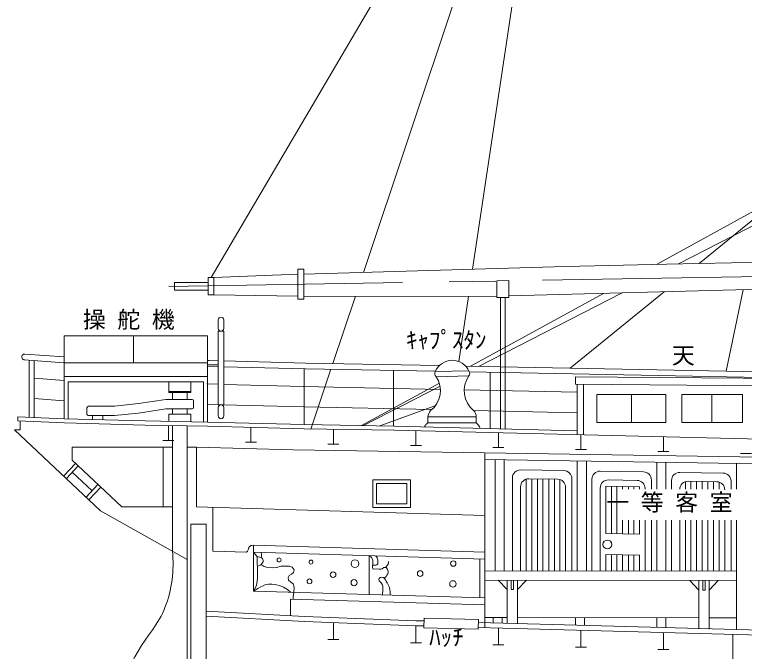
# Model space of a CAD drawing. Units: millimetres, scale not verified. Extents: x -51044 to 51056, y -29700 to 29700.
# Drawn here: x -42018 to -32096, y -14685 to -6029 of the extents above; entities that cross this region are included whole.
import ezdxf
from ezdxf.enums import TextEntityAlignment as Align

# ---------------------------------------------------------------- set-up
doc = ezdxf.new("R2010")
doc.units = ezdxf.units.MM
doc.header["$LTSCALE"] = 100
doc.linetypes.add('USER1', pattern=[50.8, 31.75, -6.35, 6.35, -6.35])
doc.layers.add('0-3_keijou', color=7, linetype='Continuous', lineweight=18)
doc.layers.add('0-6_center', color=7, linetype='USER1', lineweight=18)
doc.layers.add('0-5_text', color=7, linetype='Continuous')
doc.styles.add('ＭＳ ゴシック', font='')
doc.styles.get('ＭＳ ゴシック').set_extended_font_data('MS Gothic')

msp = doc.modelspace()

# ---------------------------------------------------------------- linework, layer by layer
at = {"layer": '0-3_keijou'}
for p, q in [((-39347.7, -9602), (-34625.5, -1583.5)), ((-37276.2, -9534.5), (-34615.1, -1585.6)), ((-34609.5, -1586.7), (-35791, -9490.3)), ((-32992.3, -9418.3), (-27729.7, -6720.4)), ((-31931.1, -8777.4), (-32712.6, -9412.4)), ((-38167.9, -9489.3), (-38087.9, -9489.3)), ((-38167.9, -9899.3), (-38167.9, -9489.3)), ((-38087.9, -9899.3), (-38087.9, -9489.3)), ((-39385.2, -9602), (-39385.2, -9840.4)), ((-39385.2, -9602), (-39310.2, -9602)), ((-39310.2, -9602), (-38167.8, -9559.4)), ((-39310.2, -9602), (-39310.2, -9840.4)), ((-39842.5, -9670.4), (-39842.5, -9776.4)), ((-39842.5, -9670.4), (-39385.2, -9670.4)), ((-35297.1, -9644.5), (-35462.1, -9647.3)), ((-39842.5, -9776.4), (-39385.2, -9776.4)), ((-35709.7, -10811.5), (-33760, -9812)), ((-35297.1, -9852.6), (-31832.5, -9761)), ((-33185.6, -9796.8), (-34464, -10835.5)), ((-32345.9, -10876.3), (-32111.6, -9768.4)), ((-39385.2, -9840.4), (-39310.2, -9840.4)), ((-39310.2, -9840.4), (-38167.8, -9856)), ((-38167.9, -9899.3), (-38087.9, -9899.3)), ((-37690.9, -10773.4), (-37384.7, -9858.4)), ((-35846.7, -9863.1), (-35978.5, -10745)), ((-35414, -11659.3), (-35414, -9874.5)), ((-35348, -11661), (-35348, -9874.5)), ((-39249.5, -10179.2), (-39249.5, -10295.5)), ((-39175.9, -10179.2), (-39175.9, -10295.5)), ((-41344.9, -10396.7), (-41344.9, -11521.7)), ((-41344.9, -10396.7), (-39396.5, -10396.7)), ((-40400.2, -10396.7), (-40400.2, -10764.8)), ((-39396.5, -10396.7), (-39396.5, -11568.7)), ((-39249.5, -10332.3), (-39249.5, -11332.3)), ((-39249.5, -10332.3), (-39175.9, -10332.3)), ((-39175.9, -10332.3), (-39175.9, -11332.3)), ((-41344.9, -10683.4), (-41879.5, -10643.5)), ((-41344.9, -10761.6), (-41887.1, -10721.1)), ((-41819.2, -10726.2), (-41819.2, -11501.9)), ((-41752.2, -10731.2), (-41752.2, -11504.7)), ((-41344.9, -10764.8), (-39396.5, -10764.8)), ((-39374.8, -10732.1), (-39396.5, -10731)), ((-39396.5, -10790.2), (-39249.5, -10790.2)), ((-39249.5, -10813.4), (-39396.5, -10809.5)), ((-39249.5, -10735.3), (-39374.8, -10732.1)), ((-38059.3, -10766.3), (-39175.9, -10737.3)), ((-36243.9, -10801.2), (-38059.3, -10766.3)), ((-30863.6, -10904.8), (-35886, -10808.1)), ((-38060.8, -10844.3), (-39175.9, -10815.3)), ((-38080.2, -10843.8), (-38080.2, -11602.9)), ((-36298.1, -10878.2), (-38060.8, -10844.3)), ((-37989.1, -11663.9), (-37716.9, -10850.9)), ((-36866.8, -10867.3), (-36866.8, -11622.1)), ((-35840.9, -10873.3), (-36299, -10880.3)), ((-31006.2, -10981.3), (-35834.7, -10887)), ((-35552.8, -10892.5), (-35552.8, -11655.7)), ((-41344.9, -11003), (-41752.2, -10972.6)), ((-41344.9, -10949.8), (-39396.5, -10949.8)), ((-36287.1, -10951.1), (-35842.3, -10939.6)), ((-34392.5, -10953.7), (-34392.5, -11053.9)), ((-34392.5, -10953.7), (-34392.5, -11053.9)), ((-41292.2, -11019.8), (-41292.2, -11523.2)), ((-41292.2, -11019.8), (-39449.2, -11019.8)), ((-39921.8, -11166.2), (-39921.8, -11019.8)), ((-39621.8, -11166.2), (-39621.8, -11019.8)), ((-39449.2, -11019.8), (-39449.2, -11567.6)), ((-39249.5, -11053.4), (-39405.5, -11049.3)), ((-39249.5, -11053.4), (-39405.5, -11049.3)), ((-38089.5, -11083.6), (-39175.9, -11055.3)), ((-36227.8, -11123.4), (-38089.5, -11083.5)), ((-37301.4, -11615.2), (-36243.4, -11039.3)), ((-37272.7, -11615.7), (-36233.1, -11079.8)), ((-34392.5, -11053.9), (-29839.3, -11091)), ((-34368.4, -11054.1), (-34368.4, -11739.6)), ((-34285.5, -11054.8), (-34285.5, -11741.7)), ((-39921.8, -11153.7), (-39621.8, -11153.7)), ((-39921.8, -11166.2), (-39621.8, -11166.2)), ((-39872.2, -11166.2), (-39872.2, -11260.5)), ((-39671.3, -11166.2), (-39671.3, -11260.5)), ((-34368.4, -11163.2), (-35906.8, -11130.3)), ((-34101.4, -11194), (-33165, -11194)), ((-34101.4, -11194), (-34101.4, -11573.9)), ((-33630.5, -11194), (-33630.5, -11573.9)), ((-33165, -11194), (-33165, -11573.9)), ((-32948.5, -11194), (-32120.3, -11194)), ((-32948.5, -11194), (-32948.5, -11573.9)), ((-32537.1, -11194), (-32537.1, -11573.9)), ((-32120.3, -11194), (-32120.3, -11573.9)), ((-41344.9, -11279.8), (-41752.2, -11249.4)), ((-39960.3, -11260.5), (-40335.6, -11317.4)), ((-39960.3, -11260.5), (-39604.3, -11260.5)), ((-39584.3, -11367.8), (-39584.3, -11280.5)), ((-41035, -11460.3), (-41035, -11372.9)), ((-40658.9, -11352.9), (-41015, -11352.9)), ((-40658.9, -11352.9), (-40335.6, -11317.4)), ((-39960.3, -11387.8), (-40335.6, -11444.8)), ((-39960.3, -11387.8), (-39604.3, -11387.8)), ((-39872.2, -11387.8), (-39872.2, -11459.6)), ((-39671.3, -11387.8), (-39671.3, -11459.6)), ((-39396, -11326.9), (-39396.5, -11326.9)), ((-39249.5, -11330.7), (-39396, -11326.9)), ((-39249.5, -11332.3), (-39175.9, -11332.3)), ((-39249.5, -11369.2), (-39249.5, -11485.5)), ((-38080, -11361.1), (-39186.8, -11332.3)), ((-39175.9, -11369.2), (-39175.9, -11485.5)), ((-36346.8, -11398.2), (-38080.6, -11361.1)), ((-37054.5, -11619.1), (-36292.6, -11340.6)), ((-34368.4, -11440.6), (-35777.4, -11410.4)), ((-40658.9, -11480.3), (-41015, -11480.3)), ((-40960.9, -11480.3), (-40960.9, -11531.9)), ((-40816.7, -11480.3), (-40816.7, -11535.7)), ((-40658.9, -11480.3), (-40335.6, -11444.8)), ((-39921.8, -11459.6), (-39621.8, -11459.6)), ((-39921.8, -11557.6), (-39921.8, -11459.6)), ((-39621.8, -11563.9), (-39621.8, -11459.6)), ((-36070.5, -11498.9), (-36398.5, -11498.9)), ((-36398.5, -11498.9), (-36398.5, -11578.5)), ((-36070.5, -11498.9), (-35742.4, -11498.9)), ((-35742.4, -11498.9), (-35742.4, -11578.5)), ((-41941, -11554.1), (-41941, -11672.7)), ((-39396.5, -11568.7), (-40242, -11550.9)), ((-38081.1, -11602.9), (-39396.5, -11568.7)), ((-36853.2, -11622.3), (-38081.1, -11602.9)), ((-36070.5, -11578.5), (-36398.5, -11578.5)), ((-36070.5, -11578.5), (-35742.4, -11578.5)), ((-34101.4, -11573.9), (-33165, -11573.9)), ((-32948.5, -11573.9), (-32120.3, -11573.9)), ((-42018.4, -11672.7), (-40850.2, -12772.5)), ((-42018.4, -11672.7), (-41941, -11672.7)), ((-39927.2, -11819.8), (-39927.2, -11619.8)), ((-39872.2, -11615.9), (-39872.2, -13321.4)), ((-39671.3, -11620.1), (-39671.3, -13434.1)), ((-38805.6, -11841.3), (-38805.6, -11641.3)), ((-36852.3, -11679.5), (-38080.1, -11660.1)), ((-37683.9, -11866.4), (-37683.9, -11666.4)), ((-34368.4, -11686.1), (-36853.2, -11622.3)), ((-29891.6, -11848), (-36852.3, -11679.5)), ((-36562.2, -11886.6), (-36562.2, -11686.6)), ((-35440.6, -11913.7), (-35440.6, -11713.7)), ((-34318.9, -11940.8), (-34318.9, -11740.8)), ((-33197.2, -11968), (-33197.2, -11768)), ((-40002.2, -11819.8), (-39852.2, -11819.8)), ((-38880.6, -11841.3), (-38730.6, -11841.3)), ((-37758.9, -11866.4), (-37608.9, -11866.4)), ((-36637.2, -11886.6), (-36487.2, -11886.6)), ((-41237.2, -11909.4), (-41237.2, -12086.4)), ((-39872.2, -11909.4), (-41237.2, -11909.4)), ((-39998.1, -11909.4), (-39998.1, -12721.6)), ((-39544.6, -11909.4), (-39671.3, -11909.4)), ((-39544.6, -11909.4), (-39544.6, -12721.6)), ((-38229.1, -11943.6), (-39544.6, -11909.4)), ((-27418.7, -12114.3), (-38229.1, -11943.6)), ((-35625.6, -11984.8), (-35625.6, -14362.4)), ((-35515.6, -11913.7), (-35365.6, -11913.7)), ((-34393.9, -11940.8), (-34243.9, -11940.8)), ((-33272.2, -11968), (-33122.2, -11968)), ((-32150.5, -11995.1), (-32000.5, -11995.1)), ((-41237.2, -12086.4), (-40562.5, -12721.6)), ((-29621.3, -12172.2), (-35625.6, -12077.4)), ((-35485.4, -12079.6), (-35485.4, -13589.3)), ((-35362.3, -12081.5), (-35362.3, -13589.5)), ((-34368.1, -12097.2), (-34368.1, -13591.3)), ((-34245, -12099.2), (-34245, -13591.5)), ((-41351.2, -12300.8), (-41190.6, -12130.2)), ((-41314.8, -12335), (-41154.2, -12164.5)), ((-33285.9, -12114.3), (-33285.9, -12480.6)), ((-33162.9, -12116.2), (-33162.9, -12480.6)), ((-32203.8, -12131.4), (-32203.8, -12480.6)), ((-41234.5, -12249.8), (-40964.8, -12503.7)), ((-34550.3, -12227.7), (-35139.6, -12218.4)), ((-33468.2, -12244.8), (-34057.4, -12235.5)), ((-32386.1, -12261.9), (-32975.3, -12252.6)), ((-35251.3, -13589.7), (-35251.3, -12328.4)), ((-35062.8, -13590), (-35062.8, -12343.5)), ((-34636.1, -12344.3), (-35027, -12338.1)), ((-34986.8, -13590.2), (-34986.8, -12338.7)), ((-34910.8, -13590.3), (-34910.8, -12339.9)), ((-34834.8, -13590.4), (-34834.8, -12341.1)), ((-34755.8, -13590.6), (-34755.8, -12342.4)), ((-34679.8, -13590.7), (-34679.8, -12343.6)), ((-34603.8, -13590.9), (-34603.8, -12349.6)), ((-34442.1, -13591.2), (-34442.1, -12337.7)), ((-34169.2, -13591.6), (-34169.2, -12345.5)), ((-33553.9, -12361.3), (-33944.9, -12355.2)), ((-33359.9, -12480.6), (-33359.9, -12354.8)), ((-33087.1, -12480.6), (-33087.1, -12362.6)), ((-32898.5, -12480.6), (-32898.5, -12377.6)), ((-32471.8, -12378.4), (-32862.8, -12372.3)), ((-32822.5, -12480.6), (-32822.5, -12372.9)), ((-32746.5, -12480.6), (-32746.5, -12374.1)), ((-32670.5, -12480.6), (-32670.5, -12375.3)), ((-32591.5, -12480.6), (-32591.5, -12376.5)), ((-32515.5, -12480.6), (-32515.5, -12377.7)), ((-32439.5, -12480.6), (-32439.5, -12383.8)), ((-32277.8, -12480.6), (-32277.8, -12371.9)), ((-41045.1, -12589), (-40884.5, -12418.4)), ((-41008.7, -12623.3), (-40848.1, -12452.7)), ((-35138.8, -13589.9), (-35138.8, -12448.1)), ((-34527.8, -13591), (-34527.8, -12454.2)), ((-33521.7, -12446.8), (-33980.6, -12439.6)), ((-33752.6, -12480.6), (-33752.6, -12443.2)), ((-33673.7, -12480.6), (-33673.7, -12444.4)), ((-33597.7, -12480.6), (-33597.7, -12445.6)), ((-33521.7, -12480.6), (-33521.7, -12446.8)), ((-33445.7, -12480.6), (-33445.7, -12471.3)), ((-40850.2, -12772.5), (-39671.3, -13434.1)), ((-39872.2, -12721.6), (-40562.5, -12721.6)), ((-35625.6, -12837.7), (-39544.6, -12721.6)), ((-39321.9, -12728.2), (-39321.9, -13321.2)), ((-39621.3, -12955.4), (-39621.3, -19323.7)), ((-39412.4, -12955.4), (-39621.3, -12955.4)), ((-39412.4, -19115.8), (-39412.4, -12955.4)), ((-33752.6, -13087.2), (-33752.6, -12899.8)), ((-33673.7, -13088.5), (-33673.7, -12899.8)), ((-33597.7, -13089.7), (-33597.7, -12899.8)), ((-33521.7, -13090.9), (-33521.7, -12899.8)), ((-33445.7, -13593), (-33445.7, -12899.8)), ((-33359.9, -13593.1), (-33359.9, -12899.8)), ((-33285.9, -12899.8), (-33285.9, -13593.3)), ((-33162.9, -12899.8), (-33162.9, -13593.5)), ((-33087.1, -13593.6), (-33087.1, -12899.8)), ((-32974.5, -13593.8), (-32974.5, -12899.8)), ((-32898.5, -13594), (-32898.5, -12899.8)), ((-32822.5, -13594.1), (-32822.5, -12899.8)), ((-32746.5, -13594.2), (-32746.5, -12899.8)), ((-32670.5, -13594.4), (-32670.5, -12899.8)), ((-32591.5, -13594.5), (-32591.5, -12899.8)), ((-32515.5, -13594.6), (-32515.5, -12899.8)), ((-32439.5, -13594.8), (-32439.5, -12899.8)), ((-32363.5, -13594.9), (-32363.5, -12899.8)), ((-32277.8, -13595.1), (-32277.8, -12899.8)), ((-32203.8, -12899.8), (-32203.8, -14386.6)), ((-33521.7, -13090.9), (-33980.6, -13083.6)), ((-35625.6, -13336.3), (-38769.6, -13243.2)), ((-38769.6, -13243.2), (-38769.6, -13865.4)), ((-38864.3, -13334.7), (-39321.9, -13321.2)), ((-35625.6, -13430.6), (-38769.6, -13337.5)), ((-37199.3, -13384), (-37199.3, -13911.9)), ((-33980.6, -13592), (-33980.6, -13369.8)), ((-33521.7, -13377.1), (-33980.6, -13369.8)), ((-33904.6, -13592.1), (-33904.6, -13371)), ((-33828.6, -13592.3), (-33828.6, -13372.2)), ((-33752.6, -13592.4), (-33752.6, -13373.4)), ((-33673.7, -13592.5), (-33673.7, -13374.7)), ((-33597.7, -13592.7), (-33597.7, -13375.9)), ((-33521.7, -13592.8), (-33521.7, -13377.1)), ((-39671.3, -13434.1), (-39671.3, -15463.8)), ((-35693.2, -13428.6), (-35693.2, -13956.5)), ((-35625.6, -13589), (-32203.8, -13595.2)), ((-35625.6, -13716), (-32203.8, -13722.2)), ((-35321.7, -13845.2), (-35443.8, -13716.4)), ((-35321.7, -13716.6), (-35321.7, -14302.7)), ((-35265.6, -13845.3), (-35265.4, -13716.7)), ((-35235.6, -13845.3), (-35235.4, -13716.7)), ((-35179.6, -13716.8), (-35179.6, -14306.6)), ((-35179.6, -13845.4), (-35057, -13717.1)), ((-32715.9, -13851.3), (-32838, -13722.5)), ((-32715.9, -13722.7), (-32715.9, -14377.2)), ((-32659.8, -13851.4), (-32659.6, -13722.8)), ((-32629.8, -13851.5), (-32629.6, -13722.9)), ((-32573.7, -13723), (-32573.7, -14381.1)), ((-32573.7, -13851.6), (-32451.2, -13723.2)), ((-35625.6, -13958.5), (-38769.6, -13865.4)), ((-35265.6, -13845.3), (-35235.6, -13845.3)), ((-32659.8, -13851.4), (-32629.8, -13851.5)), ((-35625.6, -14052.8), (-38268.7, -13974.5)), ((-38268.7, -13974.5), (-38268.7, -14199.2)), ((-36452.8, -14271.9), (-36562.2, -14268.9)), ((-35712.1, -14254), (-36451.7, -14233.9)), ((-35715.7, -14385.3), (-35712.1, -14254)), ((-35625.6, -14224.8), (-35321.7, -14225.4)), ((-35513.1, -14225), (-35513.1, -14297.5)), ((-35391, -14225.2), (-35391, -14300.8)), ((-35179.6, -14225.6), (-32715.9, -14230.1)), ((-34391.8, -14227), (-34391.8, -14328.1)), ((-34269.7, -14227.3), (-34269.7, -14331.4)), ((-33284.8, -14229), (-33284.8, -14358.3)), ((-33162.7, -14229.3), (-33162.7, -14361.6)), ((-32573.7, -14230.3), (-32203.8, -14231)), ((-37683.9, -14522.6), (-37683.9, -14292.6)), ((-36454.6, -14339.8), (-36562.2, -14336.8)), ((-36562.2, -14566.8), (-36562.2, -14336.8)), ((-28742.5, -14550.2), (-35715, -14359.9)), ((-28742.5, -14482.2), (-35713.1, -14292)), ((-35440.6, -14597.4), (-35440.6, -14367.4)), ((-34318.9, -14628), (-34318.9, -14398)), ((-33197.2, -14658.6), (-33197.2, -14428.6)), ((-32252.4, -19316), (-32252.4, -14454.4)), ((-37758.9, -14522.6), (-37608.9, -14522.6)), ((-36637.2, -14566.8), (-36487.2, -14566.8)), ((-35515.6, -14597.4), (-35365.6, -14597.4)), ((-34393.9, -14628), (-34243.9, -14628)), ((-33272.2, -14658.6), (-33122.2, -14658.6))]:
    msp.add_line(p, q, dxfattribs=at)
for points in [[(-33293, -9424.9), (-31874.6, -8647.3), (-28856.1, -7020.6), (-27747.2, -6416.7)], [(-38087.8, -9558.6), (-34529.7, -9452.8), (-33152.7, -9421.8), (-31832.5, -9393.7)], [(-35297.1, -9644.5), (-35297.1, -9874.5), (-35462.1, -9874.5), (-35462.1, -9647.3)], [(-35821.1, -10809.4), (-35414, -10587.7), (-34011.1, -9818.6)], [(-38087.9, -9856.3), (-35840.6, -9863.2), (-35462.1, -9856.9)], [(-34392.5, -10953.7), (-29839.3, -10990.8), (-29839.3, -11091)], [(-40242, -11550.9), (-41338.5, -11522), (-41976, -11495.4), (-41976, -11552.7)], [(-40245.2, -11608), (-41341.7, -11579.1), (-41976, -11552.7)], [(-38080.1, -11660.1), (-39395.6, -11625.9), (-40245.2, -11608)], [(-34056.6, -13591.9), (-34056.6, -12899.8), (-34056.6, -12465.2)], [(-33980.6, -13083.6), (-33980.6, -12899.8), (-33980.6, -12439.6)], [(-33904.6, -13084.8), (-33904.6, -12899.8), (-33904.6, -12440.8)], [(-33828.6, -13086), (-33828.6, -12899.8), (-33828.6, -12442)], [(-38769.6, -13243.2), (-38804.3, -13247.4), (-38824.4, -13259.4), (-38834.5, -13274.5), (-38839.5, -13294.6), (-38845.6, -13313.7), (-38853.6, -13324.8), (-38864.3, -13334.7)], [(-38769.6, -13865.4), (-38729.4, -13787.5), (-38713.8, -13693.6), (-38713.8, -13613.1), (-38713.8, -13546), (-38720.5, -13490.1), (-38720.5, -13434.2), (-38722.7, -13398.5), (-38742.9, -13367.2), (-38769.6, -13337.5)], [(-38664.3, -13410.1), (-38660.3, -13384.9), (-38660.3, -13361.9), (-38664.3, -13345)], [(-37199.3, -13384), (-37168, -13410.9), (-37147.3, -13440.1), (-37147.3, -13474.9), (-37148.3, -13497.5), (-37151.1, -13520), (-37151.1, -13545.4), (-37142.6, -13566.1), (-37100.3, -13565.2), (-37064.6, -13566.1), (-37039.2, -13566.1), (-37019.4, -13561.4), (-36999.6, -13545.4), (-36976.1, -13545.4), (-36962, -13551.1), (-36947.9, -13570.8), (-36938.5, -13592.5), (-36939.4, -13616.9), (-36945.1, -13632), (-36958.2, -13649.8), (-36968.6, -13665.8), (-36994.2, -13687.8)], [(-37107.9, -13388.4), (-37090.5, -13412.3), (-37082.2, -13442.5), (-37079.5, -13469), (-37082.2, -13495.6), (-37091.4, -13506.6), (-37107.9, -13513.9), (-37126.2, -13514.8), (-37144.5, -13514.8)], [(-38664.6, -13503.5), (-38640.1, -13467.8), (-38640.1, -13448.8), (-38647.9, -13422.1), (-38664.3, -13410.1), (-38684.1, -13404.9), (-38707.4, -13400.6), (-38722.7, -13398.5)], [(-36976.1, -13545.4), (-36957.7, -13521.2), (-36937.5, -13499.2), (-36933, -13479.1), (-36933, -13464.4)], [(-38664.6, -13503.5), (-38678.9, -13512.6), (-38702.2, -13521.3), (-38713.4, -13525.6)], [(-38664.6, -13503.5), (-38626.6, -13530.4), (-38579.6, -13546), (-38514.8, -13548.3), (-38454.4, -13543.8), (-38400.7, -13528.1), (-38344.8, -13525.9), (-38282.2, -13528.1), (-38246.4, -13541.6), (-38219.6, -13575.1), (-38226.3, -13613.1), (-38253.1, -13637.7), (-38286.7, -13653.3), (-38300.1, -13682.4), (-38295.6, -13715.9), (-38262.1, -13745), (-38233, -13767.4), (-38219.6, -13812.1), (-38219.9, -13882.8), (-38230.9, -13942.4), (-38230.9, -13976.8)], [(-36911.4, -13920.4), (-36912.1, -13897.2), (-36912.1, -13877.4), (-36918.7, -13846.4), (-36922.5, -13817.2), (-36931, -13797.5), (-36940.4, -13778.7), (-36954.5, -13755.2), (-36968.6, -13732.6), (-36977.1, -13712.8), (-36985.5, -13698.7), (-36993.1, -13688.4), (-37008.1, -13679.9), (-37026, -13677.1), (-37050.4, -13679.9), (-37061.7, -13693.1), (-37066.4, -13706.3), (-37063.6, -13725.1), (-37051.4, -13736.4), (-37033.5, -13753.3), (-37019.4, -13776.8), (-37013.8, -13800.3), (-37013.8, -13826.7), (-37013.8, -13846.4), (-37013.8, -13869), (-37015.6, -13893.4), (-37017.2, -13917.3)], [(-38268.7, -13880.3), (-38307.6, -13842.1), (-38362.5, -13812.4), (-38415.7, -13790.4), (-38459.6, -13782.6), (-38519.1, -13771.6), (-38567.7, -13773.2), (-38606.9, -13777.9), (-38639.8, -13795.1), (-38680.5, -13810.8), (-38713.4, -13829.6), (-38769.6, -13865.4)], [(-36562.2, -14268.9), (-38075.4, -14209.1), (-39412.4, -14140.1)], [(-36562.2, -14336.8), (-38075.4, -14277.1), (-39412.4, -14208)], [(-35715.7, -14385.3), (-36455.3, -14365.2), (-36451.7, -14233.9)]]:
    msp.add_lwpolyline(points, dxfattribs=at)
for points in [[(-37148.6, -12355.2), (-36634.4, -12355.2), (-36634.4, -12728.6), (-37148.6, -12728.6)], [(-37098.6, -12405.2), (-36684.4, -12405.2), (-36684.4, -12678.6), (-37098.6, -12678.6)]]:
    msp.add_lwpolyline(points, close=True, dxfattribs=at)
for centre, radius in [((-33958.7, -13231.8), 60.3), ((-38421.7, -13442.2), 27.1), ((-37988.7, -13471.6), 26.3), ((-37390.9, -13492.2), 53.3), ((-36053.7, -13491.2), 36.3), ((-36504.4, -13627.7), 38.4), ((-37688.3, -13642.4), 38.3), ((-38009.4, -13733.7), 32.5), ((-37402.7, -13751.3), 41.3), ((-36058.9, -13768.5), 44.1)]:
    msp.add_circle(centre, radius, dxfattribs=at)
for centre, radius, start, end in [((-39212.7, -10179.2), 36.8, 0, 180), ((-39212.7, -10295.5), 36.8, 180, 0), ((-41881.1, -10682.5), 39.1, 83.92166, 270.23547), ((-36060.1, -10988), 262, 91.78515, 155.73441), ((-36076.5, -10988), 262, 25.97006, 88.21485), ((-36243.9, -10907.4), 61.4, 153.80995, 225.31186), ((-35889.4, -10905.5), 58.2, 324.06318, 33.57491), ((-36561.7, -11142), 334.4, 306.00022, 34.80476), ((-35561.8, -11140.9), 345.2, 144.34103, 231.34739), ((-35876.2, -10904.8), 43.7, 312.54545, 326.96591), ((-39604.3, -11280.5), 20, 0, 90), ((-41015, -11372.9), 20, 90, 180), ((-39604.3, -11367.8), 20, 270, 0), ((-39212.7, -11369.2), 36.8, 0, 180), ((-35861.9, -11495.1), 119.6, 358.17469, 45.05678), ((-41015, -11460.3), 20, 180, 270), ((-39212.7, -11485.5), 36.8, 180, 0), ((-36247.8, -11507.7), 151, 140.9525, 176.23076), ((-36312.4, -11699.9), 148.9, 125.34515, 153.20199), ((-35871.9, -11733.2), 201.8, 23.64124, 50.05558), ((-35141.3, -12328.4), 110, 89.09539, 180), ((-34552.1, -12337.7), 110, 0, 89.09539), ((-34059.2, -12345.5), 110, 89.09539, 180), ((-33469.9, -12354.8), 110, 0, 89.09539), ((-32977.1, -12362.6), 110, 89.09539, 180), ((-32387.8, -12371.9), 110, 0, 89.09539), ((-35028.8, -12448.1), 110, 89.09539, 180), ((-34637.8, -12454.2), 110, 0, 89.09539), ((-33946.6, -12465.2), 110, 89.09539, 180), ((-33555.7, -12471.3), 110, 0, 89.09539), ((-32864.5, -12482.2), 110, 89.09539, 180), ((-32473.5, -12488.4), 110, 0, 89.09539), ((-41542.1, -13492.4), 1678.7, 339.12439, 5.84938), ((-41252.4, -13565.4), 1382.5, 323.58819, 337.67155), ((-37080.7, -16653.9), 3808.1, 143.44898, 164.84507)]:
    msp.add_arc(centre, radius, start, end, dxfattribs=at)
at = {"layer": '0-6_center'}
msp.add_line((-39920.7, -9724.7), (-27579.5, -9518.6), dxfattribs=at)

# ---------------------------------------------------------------- texts
at = {"layer": '0-5_text', "style": 'ＭＳ ゴシック'}
for s, p in [('操 舵 機', (-41090.6, -10357.1)), ('ｷｬﾌﾟｽﾀﾝ', (-36697.1, -10635)), ('天\u3000\u3000\u3000\u3000窓', (-33082.7, -10843.9)), (' 一 等 客 室', (-34130.2, -12842.5)), ('ﾊｯﾁ', (-36381.6, -14675.7))]:
    msp.add_text(s, height=229.1, dxfattribs=at).set_placement(p, align=Align.BOTTOM_LEFT)

doc.saveas('drawing.dxf')
